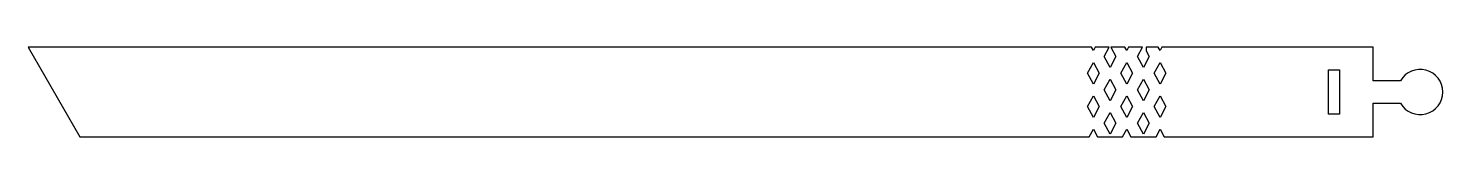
# Model space of a CAD drawing. Header units: millimetres. Extents: x -127 to 127, y -8 to 8.
import ezdxf

# ---------------------------------------------------------------- set-up
doc = ezdxf.new("R2010")
doc.units = ezdxf.units.MM
doc.layers.get('0').update_dxf_attribs({"linetype": 'CONTINUOUS'})

msp = doc.modelspace()

# ---------------------------------------------------------------- linework, layer by layer
for p, q in [((64.02, 8.03), (-127.18, 8.03)), ((-127.18, 8.03), (-117.92, -8.03)), ((64.34, 7.43), (64.02, 8.03)), ((64.66, 8.03), (64.34, 7.43)), ((67.18, 8.03), (64.66, 8.03)), ((66.29, 6.38), (67.18, 8.03)), ((70.02, 8.03), (67.5, 8.03)), ((67.5, 8.03), (68.39, 6.38)), ((70.34, 7.43), (70.02, 8.03)), ((70.66, 8.03), (70.34, 7.43)), ((73.18, 8.03), (70.66, 8.03)), ((72.29, 6.38), (73.18, 8.03)), ((76.02, 8.03), (73.86, 8.03)), ((73.86, 8.03), (73.86, 7.37)), ((76.34, 7.43), (76.02, 8.03)), ((76.66, 8.03), (76.34, 7.43)), ((114.63, 8.03), (76.66, 8.03)), ((114.63, 2.02), (114.63, 8.03)), ((63.29, 3.38), (64.34, 5.33)), ((64.34, 5.33), (65.39, 3.38)), ((67.34, 4.43), (66.29, 6.38)), ((68.39, 6.38), (67.34, 4.43)), ((69.29, 3.38), (70.34, 5.33)), ((70.34, 5.33), (71.39, 3.38)), ((73.34, 4.43), (72.29, 6.38)), ((74.39, 6.38), (73.34, 4.43)), ((73.86, 7.37), (74.39, 6.38)), ((75.29, 3.38), (76.34, 5.33)), ((76.34, 5.33), (77.39, 3.38)), ((64.34, 1.43), (63.29, 3.38)), ((65.39, 3.38), (64.34, 1.43)), ((70.34, 1.43), (69.29, 3.38)), ((71.39, 3.38), (70.34, 1.43)), ((76.34, 1.43), (75.29, 3.38)), ((77.39, 3.38), (76.34, 1.43)), ((106.63, 3.97), (108.58, 3.97)), ((106.63, -3.97), (106.63, 3.97)), ((108.58, 3.97), (108.58, -3.97)), ((66.29, 0.38), (67.34, 2.33)), ((67.34, -1.57), (66.29, 0.38)), ((67.34, 2.33), (68.39, 0.38)), ((68.39, 0.38), (67.34, -1.57)), ((72.29, 0.38), (73.34, 2.33)), ((73.34, -1.57), (72.29, 0.38)), ((73.34, 2.33), (74.39, 0.38)), ((74.39, 0.38), (73.34, -1.57)), ((119.6, 2.02), (114.63, 2.02)), ((63.29, -2.62), (64.34, -0.67)), ((64.34, -0.67), (65.39, -2.62)), ((69.29, -2.62), (70.34, -0.67)), ((70.34, -0.67), (71.39, -2.62)), ((75.29, -2.62), (76.34, -0.67)), ((76.34, -0.67), (77.39, -2.62)), ((114.63, -8.03), (114.63, -2.02)), ((114.63, -2.02), (119.6, -2.02)), ((64.34, -4.57), (63.29, -2.62)), ((65.39, -2.62), (64.34, -4.57)), ((66.29, -5.62), (67.34, -3.67)), ((67.34, -3.67), (68.39, -5.62)), ((70.34, -4.57), (69.29, -2.62)), ((71.39, -2.62), (70.34, -4.57)), ((72.29, -5.62), (73.34, -3.67)), ((73.34, -3.67), (74.39, -5.62)), ((76.34, -4.57), (75.29, -2.62)), ((77.39, -2.62), (76.34, -4.57)), ((108.58, -3.97), (106.63, -3.97)), ((63.61, -8.03), (64.34, -6.67)), ((64.34, -6.67), (65.07, -8.03)), ((67.34, -7.57), (66.29, -5.62)), ((68.39, -5.62), (67.34, -7.57)), ((69.61, -8.03), (70.34, -6.67)), ((70.34, -6.67), (71.07, -8.03)), ((73.34, -7.57), (72.29, -5.62)), ((74.39, -5.62), (73.34, -7.57)), ((75.61, -8.03), (76.34, -6.67)), ((76.34, -6.67), (77.07, -8.03)), ((-117.92, -8.03), (63.61, -8.03)), ((65.07, -8.03), (69.61, -8.03)), ((71.07, -8.03), (75.61, -8.03)), ((77.07, -8.03), (114.63, -8.03))]:
    msp.add_line(p, q)
msp.add_arc((123.11, 0), 4.06, -150.05, 150.05)

doc.saveas('drawing.dxf')
